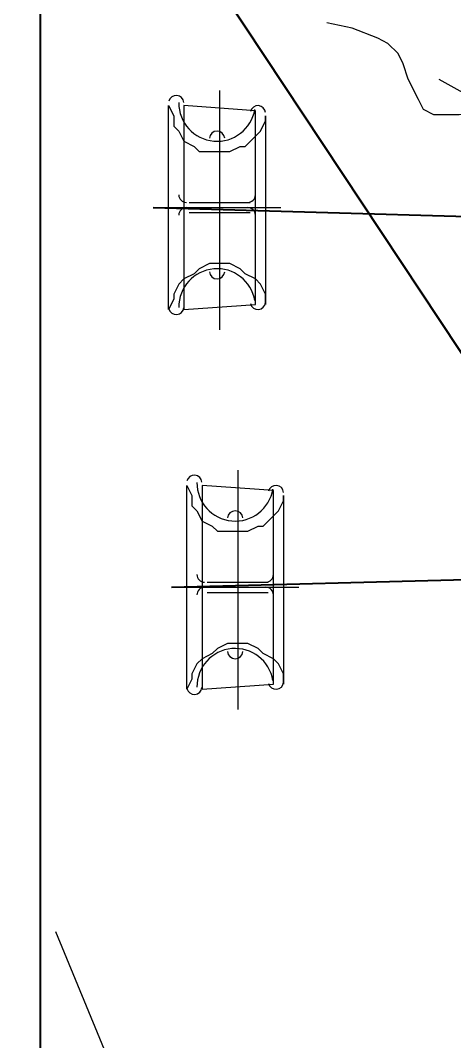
# Model space of a CAD drawing. Header units: millimetres. Extents: x -4 to 3776, y -4 to 4079.
# Drawn here: x 28.69 to 32.63, y 222.97 to 232.23 of the extents above; entities that cross this region are included whole.
import ezdxf
from ezdxf import colors
from ezdxf.entities.mleader import LeaderData, LeaderLine
from ezdxf.math import Vec2, Vec3

# ---------------------------------------------------------------- set-up
doc = ezdxf.new("R2010")
doc.units = ezdxf.units.MM
for name, color, linetype in [('BK_kedu', 255, 'Continuous'), ('PDF_0', 7, 'Continuous'), ('PDF_FURN', 7, 'Continuous'), ('PDF_piece', 7, 'Continuous'), ('PDF_TEXT', 7, 'Continuous')]:
    doc.layers.add(name, color=color, linetype=linetype)
doc.styles.get("Standard").update_dxf_attribs({"font": 'arial.ttf'})

msp = doc.modelspace()

# ---------------------------------------------------------------- linework, layer by layer
at = {"color": 4, "lineweight": 25}
for p, q in [((28.8723, 201.7689), (28.8723, 234.9798)), ((28.8723, 234.9798), (61.8723, 185.105)), ((29.8963, 230.5316, 2.304), (34.8358, 230.3894)), ((30.0604, 227.0864, 2.304), (34.8435, 227.2125))]:
    msp.add_line(p, q, dxfattribs=at)
at = {"layer": 'PDF_0', "lineweight": 0}
msp.add_lwpolyline([(29.8896, 221.8349), (29.0111, 223.9619)], dxfattribs=at)
at = {"layer": 'PDF_FURN', "lineweight": 0, "elevation": 2.304}
for points in [[(30.4974, 231.5951), (30.4974, 229.4219)], [(30.22, 230.5778), (30.7749, 230.5778)], [(29.8963, 230.5316), (31.0523, 230.5316)], [(30.22, 230.4854), (30.7749, 230.4854)], [(30.6615, 228.1499), (30.6615, 225.9766)], [(30.0604, 227.0864), (31.2164, 227.0864)], [(30.3841, 227.1326), (30.9389, 227.1326)], [(30.3841, 227.0401), (30.9389, 227.0401)]]:
    msp.add_lwpolyline(points, dxfattribs=at)
for points in [[(30.035, 229.6068), (30.035, 231.4564), (30.0813, 231.3639), (30.0813, 231.2714), (30.1275, 231.2252), (30.1738, 231.1327), (30.2662, 231.0865), (30.3125, 231.0402), (30.405, 231.0402), (30.4974, 231.0402), (30.5899, 231.0402), (30.6824, 231.0865), (30.7286, 231.0865), (30.8211, 231.1789), (30.8673, 231.2252), (30.9136, 231.3177), (30.9136, 231.3639), (30.9136, 229.6531), (30.9136, 229.7456), (30.8673, 229.838), (30.8211, 229.8843), (30.7286, 229.9305), (30.6824, 229.9767), (30.5899, 230.023), (30.4974, 230.023), (30.405, 230.023), (30.3125, 229.9767), (30.2662, 229.9305), (30.1738, 229.8843), (30.1275, 229.838), (30.0813, 229.7456), (30.0813, 229.6993)], [(30.8211, 229.6531), (30.8211, 230.4391), (30.8211, 230.6241), (30.8211, 231.4101), (30.1738, 231.4564), (30.1738, 230.6241), (30.1738, 230.4391), (30.1738, 229.6068)], [(30.1991, 226.1616), (30.1991, 228.0111), (30.2454, 227.9187), (30.2454, 227.8262), (30.2916, 227.7799), (30.3378, 227.6875), (30.4303, 227.6412), (30.4766, 227.595), (30.569, 227.595), (30.6615, 227.595), (30.754, 227.595), (30.8465, 227.6412), (30.8927, 227.6412), (30.9852, 227.7337), (31.0314, 227.7799), (31.0777, 227.8724), (31.0777, 227.9187), (31.0777, 226.2078), (31.0777, 226.3003), (31.0314, 226.3928), (30.9852, 226.439), (30.8927, 226.4853), (30.8465, 226.5315), (30.754, 226.5777), (30.6615, 226.5777), (30.569, 226.5777), (30.4766, 226.5315), (30.4303, 226.4853), (30.3378, 226.439), (30.2916, 226.3928), (30.2454, 226.3003), (30.2454, 226.2541)], [(30.9852, 226.2078), (30.9852, 226.9939), (30.9852, 227.1788), (30.9852, 227.9649), (30.3378, 228.0111), (30.3378, 227.1788), (30.3378, 226.9939), (30.3378, 226.1616)]]:
    msp.add_lwpolyline(points, close=True, dxfattribs=at)
at = {"layer": 'PDF_FURN', "lineweight": 0}
for centre, radius, start, end in [((30.1044, 231.4795, 2.304), 0.0694, 5.50243, 165.87426), ((30.4743, 231.4795, 2.304), 0.3468, 179.3463, 350.51862), ((30.8442, 231.387, 2.304), 0.0694, 4.78632, 166.58939), ((30.4743, 231.1558, 2.304), 0.0694, 4.21747, 175.78253), ((30.1969, 230.6472, 2.304), 0.0694, 180.00133, 269.99867), ((30.7517, 230.6472, 2.304), 0.0694, 270.00133, 359.99867), ((30.1969, 230.4623, 2.304), 0.0694, 90.00133, 179.99867), ((30.7517, 230.4623, 2.304), 0.0694, 0.00133, 89.99867), ((30.4743, 229.63, 2.304), 0.3468, 9.48138, 180.6537), ((30.4743, 229.9536, 2.304), 0.0694, 184.21747, 355.78253), ((30.8442, 229.6762, 2.304), 0.0694, 193.41061, 355.21368), ((30.1044, 229.63, 2.304), 0.0694, 194.12574, 354.49757), ((30.2685, 228.0343, 2.304), 0.0694, 5.50243, 165.87426), ((30.6384, 228.0343, 2.304), 0.3468, 179.3463, 350.51862), ((31.0083, 227.9418, 2.304), 0.0694, 4.78632, 166.58939), ((30.6384, 227.7106, 2.304), 0.0694, 4.21747, 175.78253), ((30.361, 227.202, 2.304), 0.0694, 180.00133, 269.99867), ((30.9158, 227.202, 2.304), 0.0694, 270.00133, 359.99867), ((30.361, 227.017, 2.304), 0.0694, 90.00133, 179.99867), ((30.9158, 227.017, 2.304), 0.0694, 0.00133, 89.99867), ((30.6384, 226.1847, 2.304), 0.3468, 9.48138, 180.6537), ((30.6384, 226.5084, 2.304), 0.0694, 184.21747, 355.78253), ((31.0083, 226.231, 2.304), 0.0694, 193.41061, 355.21368), ((30.2685, 226.1847, 2.304), 0.0694, 194.12574, 354.49757)]:
    msp.add_arc(centre, radius, start, end, dxfattribs=at)
at = {"layer": 'PDF_piece', "lineweight": 0}
msp.add_lwpolyline([(32.9477, 231.4202), (32.6703, 231.374), (32.5778, 231.374), (32.4391, 231.374), (32.3466, 231.4202), (32.3004, 231.5127), (32.2079, 231.6976), (32.1617, 231.8364), (32.1155, 231.9288), (32.023, 232.0213), (31.9305, 232.0676), (31.6993, 232.16), (31.4681, 232.2063)], dxfattribs=at)
at = {"layer": 'PDF_TEXT', "lineweight": 0}
msp.add_lwpolyline([(32.4854, 231.6976), (37.3866, 228.9696)], dxfattribs=at)

# ---------------------------------------------------------------- leaders
at = {"layer": 'BK_kedu'}
ml = msp.add_multileader_mtext('Standard', dxfattribs=at)
ml.set_content('', color=256)
ml.set_leader_properties()
ml.build(insert=Vec2(0, 0))
ml.multileader.update_dxf_attribs({"text_right_attachment_type": 6, "dogleg_length": 0.36, "arrow_head_size": 0.18})
ctx = ml.context
ctx.base_point, ctx.char_height, ctx.arrow_head_size, ctx.landing_gap_size, ctx.plane_origin = Vec3(3775.9986, 4079.3284), 0.18, 0.18, 0.09, Vec3(3774.6386, 4079.3284)
ctx.right_attachment = 6
notes = []
notes.append((ctx, [(0, (0, 0, 0), (0, 0), (1, 0), 1, [])]))
ctx.mtext.insert, ctx.mtext.flow_direction = Vec3(3776.0886, 4079.4184), 5
for ctx, leaders in notes:
    for number, flags, end, landing, length, lines in leaders:
        leader = LeaderData()
        leader.index, (leader.has_last_leader_line, leader.has_dogleg_vector, leader.attachment_direction) = number, flags
        leader.last_leader_point, leader.dogleg_vector, leader.dogleg_length = Vec3(end), Vec3(landing), length
        for number, points, colour, breaks in lines:
            line = LeaderLine()
            line.index, line.vertices, line.color, line.breaks = number, Vec3.list(points), colors.encode_raw_color(colour), breaks
            leader.lines.append(line)
        ctx.leaders.append(leader)

doc.saveas('drawing.dxf')
